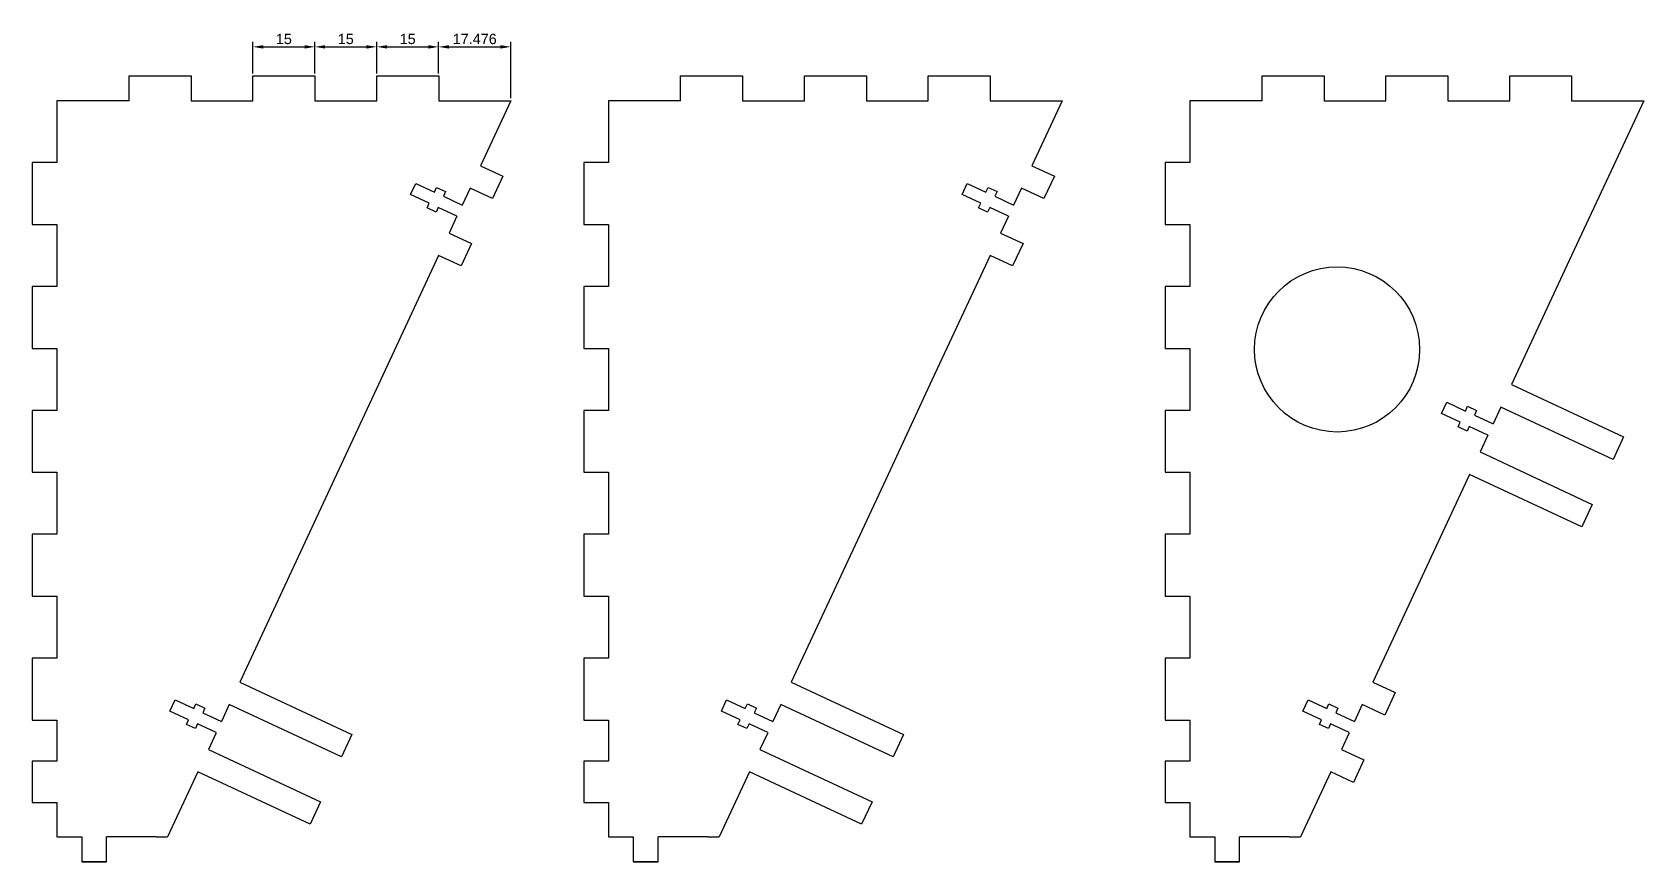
# Model space of a CAD drawing. Header units: millimetres. Extents: x -118 to 1034, y -150 to 646.
# Drawn here: x -117.5 to 272.9, y -24.7 to 176.2 of the extents above; entities that cross this region are included whole.
import ezdxf

# ---------------------------------------------------------------- set-up
doc = ezdxf.new("R2010")
doc.units = ezdxf.units.MM
doc.layers.add('Holes', color=1, linetype='Continuous', plot=False)
doc.layers.add('TabGuides', color=3, linetype='Continuous')
doc.styles.get("Standard").update_dxf_attribs({"font": 'arial.ttf'})
doc.dimstyles.new('ISO-25', dxfattribs={"dimtxt": 2.5, "dimasz": 2.5, "dimexe": 1.25, "dimexo": 0.625, "dimtad": 1, "dimdec": 3, "dimdsep": 46, "dimtxsty": 'Standard', "dimcen": 2.5, "dimadec": 0, "dimazin": 0, "dimtfac": 1, "dimtmove": 0, "dimatfit": 3, "dimfxl": 1, "dimarcsym": 0})

# ---------------------------------------------------------------- blocks, each defined once
blk = doc.blocks.new('M3 Bolt Nut Slot')
for p, q in [((-12.4, -3), (-12.4, 0)), ((-12.4, 0), (-7.4, 0)), ((-7.4, 0), (-7.4, 1.25)), ((-7.4, 1.25), (-5, 1.25)), ((-5, 1.25), (-5, 0)), ((-5, 0), (0, 0)), ((-7.4, -3), (-12.4, -3)), ((-7.4, -4.25), (-7.4, -3)), ((0, -3), (-5, -3)), ((-5, -3), (-5, -4.25)), ((-5, -4.25), (-7.4, -4.25))]:
    blk.add_line(p, q)
blk = doc.blocks.new('Side Panel')
for p, q in [((17.48, 0), (17.48, 6)), ((17.48, 6), (32.48, 6)), ((32.48, 6), (32.48, 0)), ((47.48, 0), (47.48, 6)), ((47.48, 6), (62.48, 6)), ((62.48, 6), (62.48, 0)), ((77.48, 0), (77.48, 6)), ((77.48, 6), (92.48, 6)), ((92.48, 6), (92.48, 0)), ((92.48, 6), (92.48, 0)), ((17.48, 0), (0, 0)), ((0, 0), (0, -15)), ((32.48, 0), (47.48, 0)), ((62.48, 0), (77.48, 0)), ((92.48, 0), (109.95, 0)), ((109.95, 0), (102.61, -15.74)), ((0, -15), (-6, -15)), ((-6, -15), (-6, -30)), ((102.61, -15.74), (108.05, -18.28)), ((108.05, -18.28), (105.51, -23.72)), ((100.08, -21.18), (98.17, -25.26)), ((105.51, -23.72), (100.08, -21.18)), ((-6, -30), (0, -30)), ((0, -30), (0, -45)), ((96.91, -27.98), (95, -32.06)), ((95, -32.06), (100.44, -34.59)), ((100.44, -34.59), (97.91, -40.03)), ((92.47, -37.49), (77.89, -68.77)), ((97.91, -40.03), (92.47, -37.49)), ((0, -45), (-6, -45)), ((-6, -45), (-6, -60)), ((-6, -60), (0, -60)), ((0, -60), (0, -75)), ((77.89, -68.77), (67.74, -90.52)), ((0, -75), (-6, -75)), ((-6, -75), (-6, -90)), ((-6, -90), (0, -90)), ((0, -90), (0, -105)), ((67.74, -90.52), (44.29, -140.82)), ((0, -105), (-6, -105)), ((-6, -105), (-6, -120)), ((-6, -120), (0, -120)), ((0, -120), (0, -135)), ((0, -135), (-6, -135)), ((-6, -135), (-6, -150)), ((44.29, -140.82), (71.47, -153.5)), ((41.75, -146.26), (39.85, -150.34)), ((68.94, -158.94), (41.75, -146.26)), ((-6, -150), (0, -150)), ((0, -150), (0, -160)), ((38.58, -153.06), (36.68, -157.14)), ((71.47, -153.5), (68.94, -158.94)), ((0, -160), (-6, -160)), ((-6, -160), (-6, -170)), ((36.68, -157.14), (63.87, -169.81)), ((34.14, -162.57), (26.8, -178.32)), ((61.33, -175.25), (34.14, -162.57)), ((-6, -170), (0, -170)), ((0, -170), (0, -178.32)), ((63.87, -169.81), (61.33, -175.25)), ((6, -178.32), (6, -184.32)), ((12, -184.32), (12, -178.32)), ((24, -178.32), (12, -178.32)), ((24, -178.32), (26.8, -178.32)), ((6, -184.32), (12, -184.32))]:
    blk.add_line(p, q)
for points in [[(0, -178.32), (6, -178.32)], [(12, -184.32), (6, -184.32)]]:
    blk.add_lwpolyline(points)
at = {"rotation": 335}
for p in [(98.17, -25.26), (39.85, -150.34)]:
    blk.add_blockref('M3 Bolt Nut Slot', p, dxfattribs=at)
blk = doc.blocks.new('Right Inner Support')
for p, q in [((17.48, 0), (17.48, 6)), ((17.48, 6), (32.48, 6)), ((32.48, 6), (32.48, 0)), ((47.48, 0), (47.48, 6)), ((47.48, 6), (62.48, 6)), ((62.48, 6), (62.48, 0)), ((77.48, 0), (77.48, 6)), ((77.48, 6), (92.48, 6)), ((92.48, 6), (92.48, 0)), ((92.48, 6), (92.48, 0)), ((17.48, 0), (0, 0)), ((0, 0), (0, -15)), ((32.48, 0), (47.48, 0)), ((62.48, 0), (77.48, 0)), ((92.48, 0), (109.95, 0)), ((109.95, 0), (102.61, -15.74)), ((0, -15), (-6, -15)), ((-6, -15), (-6, -30)), ((102.61, -15.74), (92.47, -37.49)), ((-6, -30), (0, -30)), ((0, -30), (0, -45)), ((92.47, -37.49), (77.89, -68.77)), ((0, -45), (-6, -45)), ((-6, -45), (-6, -60)), ((-6, -60), (0, -60)), ((0, -60), (0, -75)), ((77.89, -68.77), (105.08, -81.44)), ((0, -75), (-6, -75)), ((-6, -75), (-6, -90)), ((75.35, -74.2), (73.45, -78.28)), ((102.54, -86.88), (75.35, -74.2)), ((72.18, -81), (70.28, -85.08)), ((105.08, -81.44), (102.54, -86.88)), ((70.28, -85.08), (97.47, -97.76)), ((-6, -90), (0, -90)), ((0, -90), (0, -105)), ((67.74, -90.52), (44.29, -140.82)), ((94.93, -103.2), (67.74, -90.52)), ((97.47, -97.76), (94.93, -103.2)), ((0, -105), (-6, -105)), ((-6, -105), (-6, -120)), ((-6, -120), (0, -120)), ((0, -120), (0, -135)), ((0, -135), (-6, -135)), ((-6, -135), (-6, -150)), ((44.29, -140.82), (49.72, -143.36)), ((49.72, -143.36), (47.19, -148.8)), ((41.75, -146.26), (39.85, -150.34)), ((47.19, -148.8), (41.75, -146.26)), ((-6, -150), (0, -150)), ((0, -150), (0, -160)), ((38.58, -153.06), (36.68, -157.14)), ((0, -160), (-6, -160)), ((-6, -160), (-6, -170)), ((36.68, -157.14), (42.12, -159.67)), ((42.12, -159.67), (39.58, -165.11)), ((34.14, -162.57), (26.8, -178.32)), ((39.58, -165.11), (34.14, -162.57)), ((-6, -170), (0, -170)), ((0, -170), (0, -178.32)), ((6, -178.32), (6, -184.32)), ((12, -184.32), (12, -178.32)), ((24, -178.32), (12, -178.32)), ((24, -178.32), (26.8, -178.32)), ((6, -184.32), (12, -184.32))]:
    blk.add_line(p, q)
for points in [[(0, -178.32), (6, -178.32)], [(12, -184.32), (6, -184.32)]]:
    blk.add_lwpolyline(points)
at = {"layer": 'Holes'}
blk.add_circle((35.65, -60.24), 20, dxfattribs=at)
at = {"rotation": 335}
for p in [(73.45, -78.28), (39.85, -150.34)]:
    blk.add_blockref('M3 Bolt Nut Slot', p, dxfattribs=at)
blk = doc.blocks.new('*D233')
at = {"layer": 'Defpoints', "color": 0}
for p in [(-49.07, 172.67), (-64.07, 165.63), (-49.07, 165.63)]:
    blk.add_point(p, dxfattribs=at)
at = {"layer": 'TabGuides', "color": 0, "lineweight": -2}
for p, q in [((-64.07, 166.25), (-64.07, 173.92)), ((-61.57, 172.67), (-51.57, 172.67)), ((-49.07, 166.25), (-49.07, 173.92))]:
    blk.add_line(p, q, dxfattribs=at)
at = {"layer": 'TabGuides', "color": 0}
for points in [[(-61.57, 173.08), (-61.57, 172.25), (-64.07, 172.67)], [(-51.57, 172.25), (-51.57, 173.08), (-49.07, 172.67)]]:
    blk.add_solid(points, dxfattribs=at)
at = {"layer": 'TabGuides', "color": 0, "insert": (-56.57, 174.57), "char_height": 2.5, "attachment_point": 5}
blk.add_mtext('15', dxfattribs=at)
blk = doc.blocks.new('*D234')
at = {"layer": 'Defpoints', "color": 0}
for p in [(-34.07, 172.67), (-49.07, 165.63), (-34.07, 165.63)]:
    blk.add_point(p, dxfattribs=at)
at = {"layer": 'TabGuides', "color": 0, "lineweight": -2}
for p, q in [((-49.07, 166.25), (-49.07, 173.92)), ((-46.57, 172.67), (-36.57, 172.67)), ((-34.07, 166.25), (-34.07, 173.92))]:
    blk.add_line(p, q, dxfattribs=at)
at = {"layer": 'TabGuides', "color": 0}
for points in [[(-46.57, 173.08), (-46.57, 172.25), (-49.07, 172.67)], [(-36.57, 172.25), (-36.57, 173.08), (-34.07, 172.67)]]:
    blk.add_solid(points, dxfattribs=at)
at = {"layer": 'TabGuides', "color": 0, "insert": (-41.57, 174.57), "char_height": 2.5, "attachment_point": 5}
blk.add_mtext('15', dxfattribs=at)
blk = doc.blocks.new('*D235')
at = {"layer": 'Defpoints', "color": 0}
for p in [(-19.07, 172.67), (-34.07, 165.63), (-19.07, 165.63)]:
    blk.add_point(p, dxfattribs=at)
at = {"layer": 'TabGuides', "color": 0, "lineweight": -2}
for p, q in [((-34.07, 166.25), (-34.07, 173.92)), ((-31.57, 172.67), (-21.57, 172.67)), ((-19.07, 166.25), (-19.07, 173.92))]:
    blk.add_line(p, q, dxfattribs=at)
at = {"layer": 'TabGuides', "color": 0}
for points in [[(-31.57, 173.08), (-31.57, 172.25), (-34.07, 172.67)], [(-21.57, 172.25), (-21.57, 173.08), (-19.07, 172.67)]]:
    blk.add_solid(points, dxfattribs=at)
at = {"layer": 'TabGuides', "color": 0, "insert": (-26.57, 174.57), "char_height": 2.5, "attachment_point": 5}
blk.add_mtext('15', dxfattribs=at)
blk = doc.blocks.new('*D236')
at = {"layer": 'Defpoints', "color": 0}
for p in [(-1.59, 172.67), (-19.07, 165.63), (-1.59, 159.63)]:
    blk.add_point(p, dxfattribs=at)
at = {"layer": 'TabGuides', "color": 0, "lineweight": -2}
for p, q in [((-19.07, 166.25), (-19.07, 173.92)), ((-16.57, 172.67), (-4.09, 172.67)), ((-1.59, 160.25), (-1.59, 173.92))]:
    blk.add_line(p, q, dxfattribs=at)
at = {"layer": 'TabGuides', "color": 0}
for points in [[(-16.57, 173.08), (-16.57, 172.25), (-19.07, 172.67)], [(-4.09, 172.25), (-4.09, 173.08), (-1.59, 172.67)]]:
    blk.add_solid(points, dxfattribs=at)
at = {"layer": 'TabGuides', "color": 0, "insert": (-10.33, 174.57), "char_height": 2.5, "attachment_point": 5}
blk.add_mtext('17.476', dxfattribs=at)

msp = doc.modelspace()

# ---------------------------------------------------------------- block references
for name, p in [('Side Panel', (-111.5433, 159.6268)), ('Side Panel', (22.0817, 159.6268)), ('Right Inner Support', (162.9786, 159.6268))]:
    msp.add_blockref(name, p)

# ---------------------------------------------------------------- dimensions: what is measured, and where the dimension line sits
at = {"layer": 'TabGuides'}
for base, p1, p2, picture, middle in [((-49.0673, 172.6682), (-64.0673, 165.6268), (-49.0673, 165.6268), '*D233', (-56.5673, 174.5688)), ((-34.0673, 172.6682), (-49.0673, 165.6268), (-34.0673, 165.6268), '*D234', (-41.5673, 174.5688)), ((-19.0673, 172.6682), (-34.0673, 165.6268), (-19.0673, 165.6268), '*D235', (-26.5673, 174.5688)), ((-1.5913, 172.6682), (-19.0673, 165.6268), (-1.5913, 159.6268), '*D236', (-10.3293, 174.5688))]:
    dim = msp.add_linear_dim(base=base, p1=p1, p2=p2, dimstyle='ISO-25', dxfattribs=at)
    dim.commit()
    dim.dimension.update_dxf_attribs({"geometry": picture, "text_midpoint": middle})

doc.saveas('drawing.dxf')
